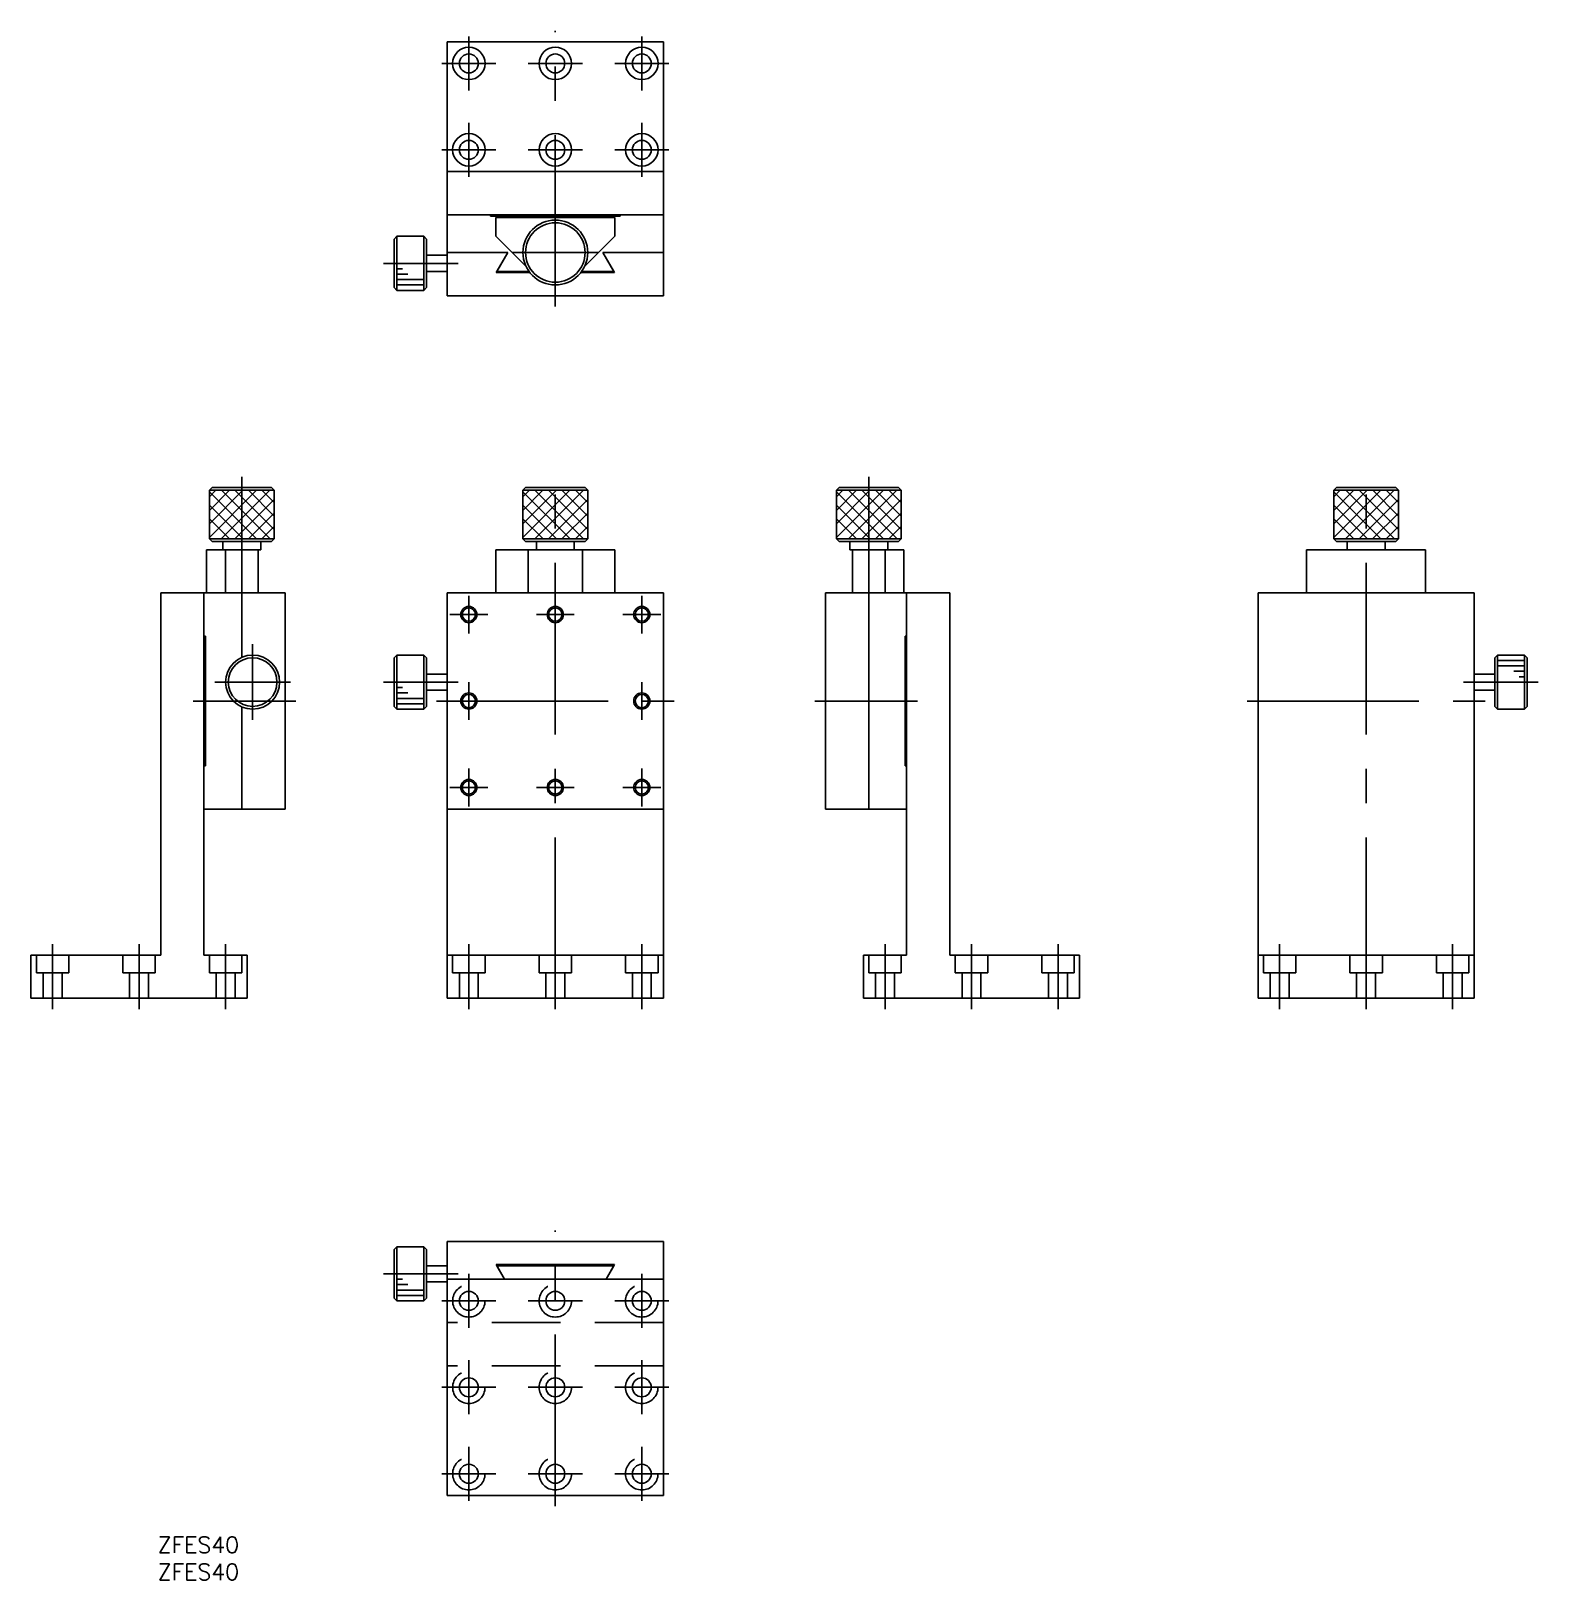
# Model space of a CAD drawing. Extents: x -97 to 182, y -36 to 251.
import ezdxf

# ---------------------------------------------------------------- set-up
doc = ezdxf.new("R2010")
doc.units = 0
doc.linetypes.add('CENTER', pattern=[50.8, 31.75, -6.35, 6.35, -6.35])
doc.linetypes.add('DASHED', pattern=[19.05, 12.7, -6.35])
doc.layers.get('0').update_dxf_attribs({"linetype": 'CONTINUOUS'})
doc.layers.add('CENTER', color=1, linetype='CENTER')
doc.styles.get("Standard").update_dxf_attribs({"font": 'txt.shx', "height": 3, "bigfont": 'bigfont.shx'})

msp = doc.modelspace()

# ---------------------------------------------------------------- linework, layer by layer
at = {"color": 7, "linetype": 'CONTINUOUS'}
for p, q in [((-20, 249), (-20, 202)), ((20, 249), (-20, 249)), ((20, 249), (20, 202)), ((20, 225), (-20, 225)), ((20, 217), (-20, 217)), ((-12, 216.7), (-12, 217)), ((-12, 216.7), (12, 216.7)), ((11, 216.5), (-11, 216.5)), ((-11, 216.5), (-11, 213)), ((11, 213), (11, 216.5)), ((12, 216.7), (12, 217)), ((-29.3, 213), (-29.8, 212.5)), ((-29.8, 203.5), (-29.8, 212.5)), ((-29.3, 213), (-29.3, 203)), ((-24.3, 213), (-29.3, 213)), ((-24.3, 203), (-24.3, 213)), ((-23.8, 212.5), (-24.3, 213)), ((-23.8, 212.5), (-23.8, 203.5)), ((-11, 213), (-5.41, 207.42)), ((5.41, 207.42), (11, 213)), ((-20, 209.5), (-23.8, 209.5)), ((-20, 210), (-8.81, 210)), ((-8.81, 210), (-10.95, 206.3)), ((-8.81, 210), (-10.84, 206.5)), ((10.83, 206.5), (8.81, 210)), ((8.81, 210), (20, 210)), ((10.95, 206.3), (8.81, 210)), ((-29.3, 207), (-28.3, 207)), ((-23.8, 206.5), (-20, 206.5)), ((-10.84, 206.5), (-4.87, 206.5)), ((-9.39, 209), (-9.39, 209)), ((4.87, 206.5), (10.83, 206.5)), ((9.39, 209), (9.39, 209)), ((-29.3, 206), (-27.3, 206)), ((-29.3, 205), (-24.3, 205)), ((-29.3, 204), (-24.3, 204)), ((-10.95, 206.3), (-4.72, 206.3)), ((4.72, 206.3), (10.95, 206.3)), ((-29.8, 203.5), (-29.3, 203)), ((-29.3, 203), (-24.3, 203)), ((-24.3, 203), (-23.8, 203.5)), ((20, 202), (-20, 202)), ((-63.5, 166.5), (-64, 166)), ((-63.5, 166.5), (-52.5, 166.5)), ((-52, 166), (-52.5, 166.5)), ((-5.5, 166.5), (-6, 166)), ((-5.5, 166.5), (5.5, 166.5)), ((6, 166), (5.5, 166.5)), ((52.5, 166.5), (52, 166)), ((52.5, 166.5), (63.5, 166.5)), ((64, 166), (63.5, 166.5)), ((144.5, 166.5), (144, 166)), ((144.5, 166.5), (155.5, 166.5)), ((156, 166), (155.5, 166.5)), ((-62.79, 166), (-64, 164.79)), ((-60.29, 166), (-64, 162.29)), ((-55.29, 166), (-64, 157.29)), ((-57.79, 166), (-64, 159.79)), ((-52, 166), (-64, 166)), ((-64, 166), (-64, 157)), ((-64, 165.73), (-55.26, 157)), ((-52.79, 166), (-61.79, 157)), ((-61.77, 166), (-52.76, 157)), ((-52, 164.29), (-59.29, 157)), ((-59.27, 166), (-52, 158.73)), ((-56.77, 166), (-52, 161.23)), ((-54.27, 166), (-52, 163.73)), ((-52, 157), (-52, 166)), ((-4.79, 166), (-6, 164.79)), ((-2.29, 166), (-6, 162.29)), ((2.71, 166), (-6, 157.29)), ((0.21, 166), (-6, 159.79)), ((6, 166), (-6, 166)), ((-6, 166), (-6, 157)), ((-6, 165.73), (2.74, 157)), ((5.21, 166), (-3.79, 157)), ((-3.77, 166), (5.24, 157)), ((6, 164.29), (-1.29, 157)), ((-1.27, 166), (6, 158.73)), ((1.23, 166), (6, 161.23)), ((3.73, 166), (6, 163.73)), ((6, 157), (6, 166)), ((53.21, 166), (52, 164.79)), ((55.71, 166), (52, 162.29)), ((60.71, 166), (52, 157.29)), ((58.21, 166), (52, 159.79)), ((64, 166), (52, 166)), ((52, 166), (52, 157)), ((52, 165.73), (60.74, 157)), ((63.21, 166), (54.21, 157)), ((54.23, 166), (63.24, 157)), ((64, 164.29), (56.71, 157)), ((56.73, 166), (64, 158.73)), ((59.23, 166), (64, 161.23)), ((61.73, 166), (64, 163.73)), ((64, 157), (64, 166)), ((145.21, 166), (144, 164.79)), ((147.71, 166), (144, 162.29)), ((152.71, 166), (144, 157.29)), ((150.21, 166), (144, 159.79)), ((156, 166), (144, 166)), ((144, 166), (144, 157)), ((144, 165.73), (152.74, 157)), ((155.21, 166), (146.21, 157)), ((146.23, 166), (155.24, 157)), ((156, 164.29), (148.71, 157)), ((148.73, 166), (156, 158.73)), ((151.23, 166), (156, 161.23)), ((153.73, 166), (156, 163.73)), ((156, 157), (156, 166)), ((-64, 163.23), (-57.76, 157)), ((-64, 160.73), (-60.26, 157)), ((-52, 161.79), (-56.79, 157)), ((-6, 163.23), (0.24, 157)), ((-6, 160.73), (-2.26, 157)), ((6, 161.79), (1.21, 157)), ((52, 163.23), (58.24, 157)), ((52, 160.73), (55.74, 157)), ((64, 161.79), (59.21, 157)), ((144, 163.23), (150.24, 157)), ((144, 160.73), (147.74, 157)), ((156, 161.79), (151.21, 157)), ((-52, 159.29), (-54.29, 157)), ((6, 159.29), (3.71, 157)), ((64, 159.29), (61.71, 157)), ((156, 159.29), (153.71, 157)), ((-64.5, 155), (-64.5, 147)), ((-64.5, 155), (-54.5, 155)), ((-64, 157), (-52, 157)), ((-64, 157), (-63.5, 156.5)), ((-52.5, 156.5), (-63.5, 156.5)), ((-61.5, 156.5), (-61.5, 155)), ((-61, 155), (-61, 147)), ((-55, 155), (-55, 147)), ((-54.5, 155), (-54.5, 156.5)), ((-52.5, 156.5), (-52, 157)), ((-11, 155), (-11, 147)), ((-11, 155), (11, 155)), ((-6, 157), (6, 157)), ((-6, 157), (-5.5, 156.5)), ((5.5, 156.5), (-5.5, 156.5)), ((-5, 155), (-5, 147)), ((-3.5, 156.5), (-3.5, 155)), ((3.5, 155), (3.5, 156.5)), ((5, 155), (5, 147)), ((5.5, 156.5), (6, 157)), ((11, 155), (11, 147)), ((52, 157), (64, 157)), ((52, 157), (52.5, 156.5)), ((63.5, 156.5), (52.5, 156.5)), ((54.5, 156.5), (54.5, 155)), ((54.5, 155), (64.5, 155)), ((55, 155), (55, 147)), ((61, 155), (61, 147)), ((61.5, 155), (61.5, 156.5)), ((63.5, 156.5), (64, 157)), ((64.5, 155), (64.5, 147)), ((139, 155), (161, 155)), ((139, 155), (139, 147)), ((144, 157), (156, 157)), ((144, 157), (144.5, 156.5)), ((155.5, 156.5), (144.5, 156.5)), ((146.5, 156.5), (146.5, 155)), ((153.5, 155), (153.5, 156.5)), ((155.5, 156.5), (156, 157)), ((161, 155), (161, 147)), ((-73, 80), (-73, 147)), ((-50, 147), (-73, 147)), ((-65, 147), (-65, 80)), ((-58, 135.08), (-58, 147)), ((-50, 107), (-50, 147)), ((20, 147), (-20, 147)), ((-20, 72), (-20, 147)), ((20, 147), (20, 72)), ((73, 147), (50, 147)), ((50, 107), (50, 147)), ((58, 107), (58, 147)), ((65, 147), (65, 80)), ((73, 80), (73, 147)), ((130, 72), (130, 147)), ((130, 147), (170, 147)), ((170, 72), (170, 147)), ((-64.7, 139), (-65, 139)), ((-64.7, 115), (-64.7, 139)), ((64.7, 139), (64.7, 115)), ((64.7, 139), (65, 139)), ((-29.3, 135.5), (-29.8, 135)), ((-29.8, 126), (-29.8, 135)), ((-29.3, 135.5), (-29.3, 125.5)), ((-24.3, 135.5), (-29.3, 135.5)), ((-24.3, 125.5), (-24.3, 135.5)), ((-23.8, 135), (-24.3, 135.5)), ((-23.8, 135), (-23.8, 126)), ((174.3, 135.5), (173.8, 135)), ((173.8, 126), (173.8, 135)), ((174.3, 135.5), (174.3, 125.5)), ((179.3, 135.5), (174.3, 135.5)), ((179.3, 125.5), (179.3, 135.5)), ((179.8, 135), (179.3, 135.5)), ((179.8, 135), (179.8, 126)), ((-20, 132), (-23.8, 132)), ((173.8, 132), (170, 132)), ((179.3, 134.5), (174.3, 134.5)), ((179.3, 133.5), (174.3, 133.5)), ((179.3, 132.5), (177.3, 132.5)), ((-29.3, 129.5), (-28.3, 129.5)), ((-23.8, 129), (-20, 129)), ((170, 129), (173.8, 129)), ((179.3, 131.5), (178.3, 131.5)), ((-29.3, 128.5), (-27.3, 128.5)), ((-29.3, 127.5), (-24.3, 127.5)), ((-29.3, 126.5), (-24.3, 126.5)), ((-58, 107), (-58, 125.92)), ((-29.8, 126), (-29.3, 125.5)), ((-29.3, 125.5), (-24.3, 125.5)), ((-24.3, 125.5), (-23.8, 126)), ((173.8, 126), (174.3, 125.5)), ((174.3, 125.5), (179.3, 125.5)), ((179.3, 125.5), (179.8, 126)), ((-64.7, 115), (-65, 115)), ((64.7, 115), (65, 115)), ((-50, 107), (-65, 107)), ((20, 107), (-20, 107)), ((50, 107), (65, 107)), ((-97, 72), (-97, 80)), ((-97, 80), (-73, 80)), ((-65, 80), (-57, 80)), ((-57, 80), (-57, 72)), ((20, 80), (-20, 80)), ((57, 80), (57, 72)), ((65, 80), (57, 80)), ((97, 80), (73, 80)), ((97, 72), (97, 80)), ((130, 80), (170, 80)), ((-57, 72), (-97, 72)), ((20, 72), (-20, 72)), ((57, 72), (97, 72)), ((130, 72), (170, 72)), ((-29.3, 26), (-29.8, 25.5)), ((-29.3, 26), (-29.3, 16)), ((-24.3, 26), (-29.3, 26)), ((-24.3, 16), (-24.3, 26)), ((-23.8, 25.5), (-24.3, 26)), ((-20, 27), (-20, -20)), ((20, 27), (-20, 27)), ((20, 27), (20, -20)), ((-29.8, 16.5), (-29.8, 25.5)), ((-23.8, 25.5), (-23.8, 16.5)), ((-20, 22.5), (-23.8, 22.5)), ((-9.39, 20), (-10.95, 22.7)), ((-10.95, 22.7), (10.95, 22.7)), ((-10.84, 22.5), (10.83, 22.5)), ((-9.39, 20), (-10.84, 22.5)), ((10.95, 22.7), (9.39, 20)), ((10.83, 22.5), (9.39, 20)), ((-29.3, 20), (-28.3, 20)), ((-29.3, 19), (-27.3, 19)), ((-29.3, 18), (-24.3, 18)), ((-23.8, 19.5), (-20, 19.5)), ((20, 20), (-20, 20)), ((-29.8, 16.5), (-29.3, 16)), ((-29.3, 17), (-24.3, 17)), ((-29.3, 16), (-24.3, 16)), ((-24.3, 16), (-23.8, 16.5)), ((20, -20), (-20, -20))]:
    msp.add_line(p, q, dxfattribs=at)
at = {"color": 3, "linetype": 'DASHED'}
for p, q in [((-96, 80), (-96, 76.7)), ((-90, 80), (-90, 76.7)), ((-80, 80), (-80, 76.7)), ((-74, 80), (-74, 76.7)), ((-64, 80), (-64, 76.7)), ((-58, 80), (-58, 76.7)), ((-19, 80), (-19, 76.7)), ((-13, 80), (-13, 76.7)), ((-3, 80), (-3, 76.7)), ((3, 80), (3, 76.7)), ((13, 80), (13, 76.7)), ((19, 80), (19, 76.7)), ((58, 80), (58, 76.7)), ((64, 80), (64, 76.7)), ((74, 80), (74, 76.7)), ((80, 80), (80, 76.7)), ((90, 80), (90, 76.7)), ((96, 80), (96, 76.7)), ((131, 80), (131, 76.7)), ((137, 80), (137, 76.7)), ((147, 80), (147, 76.7)), ((153, 80), (153, 76.7)), ((163, 80), (163, 76.7)), ((169, 80), (169, 76.7)), ((-96, 76.7), (-90, 76.7)), ((-94.75, 72), (-94.75, 76.7)), ((-91.25, 72), (-91.25, 76.7)), ((-80, 76.7), (-74, 76.7)), ((-78.75, 72), (-78.75, 76.7)), ((-75.25, 72), (-75.25, 76.7)), ((-64, 76.7), (-58, 76.7)), ((-62.75, 72), (-62.75, 76.7)), ((-59.25, 72), (-59.25, 76.7)), ((-13, 76.7), (-19, 76.7)), ((-17.75, 72), (-17.75, 76.7)), ((-14.25, 72), (-14.25, 76.7)), ((3, 76.7), (-3, 76.7)), ((-1.75, 72), (-1.75, 76.7)), ((1.75, 72), (1.75, 76.7)), ((19, 76.7), (13, 76.7)), ((14.25, 72), (14.25, 76.7)), ((17.75, 72), (17.75, 76.7)), ((64, 76.7), (58, 76.7)), ((59.25, 72), (59.25, 76.7)), ((62.75, 72), (62.75, 76.7)), ((80, 76.7), (74, 76.7)), ((75.25, 72), (75.25, 76.7)), ((78.75, 72), (78.75, 76.7)), ((96, 76.7), (90, 76.7)), ((91.25, 72), (91.25, 76.7)), ((94.75, 72), (94.75, 76.7)), ((137, 76.7), (131, 76.7)), ((132.25, 72), (132.25, 76.7)), ((135.75, 72), (135.75, 76.7)), ((153, 76.7), (147, 76.7)), ((148.25, 72), (148.25, 76.7)), ((151.75, 72), (151.75, 76.7)), ((169, 76.7), (163, 76.7)), ((164.25, 72), (164.25, 76.7)), ((167.75, 72), (167.75, 76.7)), ((20, 12), (-20, 12)), ((20, 4), (-20, 4))]:
    msp.add_line(p, q, dxfattribs=at)
at = {"color": 7, "linetype": 'CONTINUOUS'}
for centre, radius in [((-16, 245), 3), ((-16, 245), 1.75), ((0, 245), 3), ((0, 245), 1.75), ((16, 245), 3), ((16, 245), 1.75), ((-16, 229), 3), ((-16, 229), 1.75), ((0, 229), 3), ((0, 229), 1.75), ((16, 229), 3), ((16, 229), 1.75), ((0, 210), 6), ((0, 210), 5.5), ((-16, 143), 1.23), ((0, 143), 1.23), ((16, 143), 1.23), ((-56, 130.5), 5), ((-56, 130.5), 4.5), ((-16, 127), 1.23), ((16, 127), 1.23), ((-16, 111), 1.23), ((0, 111), 1.23), ((16, 111), 1.23), ((-16, 16), 1.75), ((0, 16), 1.75), ((16, 16), 1.75), ((-16, 0), 1.75), ((0, 0), 1.75), ((16, 0), 1.75), ((-16, -16), 1.75), ((0, -16), 1.75), ((16, -16), 1.75)]:
    msp.add_circle(centre, radius, dxfattribs=at)
at = {"color": 3, "linetype": 'CONTINUOUS'}
for centre in [(-16, 143), (0, 143), (16, 143), (-16, 127), (16, 127), (-16, 111), (0, 111), (16, 111)]:
    msp.add_circle(centre, 1.5, dxfattribs=at)
at = {"color": 3, "linetype": 'DASHED'}
for centre in [(-16, 16), (0, 16), (16, 16), (-16, 0), (0, 0), (16, 0), (-16, -16), (0, -16), (16, -16)]:
    msp.add_circle(centre, 3, dxfattribs=at)
at = {"color": 7, "linetype": 'CONTINUOUS'}
for radius, start, end in [(6, 141.9269, 144.3147), (5.5, 137.7221, 140.4788), (5.5, 39.5212, 42.2779), (6, 35.6853, 38.0731)]:
    msp.add_arc((0, 19), radius, start, end, dxfattribs=at)
at = {"layer": 'CENTER', "color": 1, "linetype": 'CENTER'}
for p, q in [((-16, 240), (-16, 250)), ((0, 200), (0, 251)), ((16, 240), (16, 250)), ((-21, 245), (-11, 245)), ((-5, 245), (5, 245)), ((11, 245), (21, 245)), ((-16, 224), (-16, 234)), ((16, 224), (16, 234)), ((-21, 229), (-11, 229)), ((-5, 229), (5, 229)), ((11, 229), (21, 229)), ((-8, 210), (8, 210)), ((-18, 208), (-31.8, 208)), ((-58, 145), (-58, 168.5)), ((0, 70), (0, 168.5)), ((58, 145), (58, 168.5)), ((150, 70), (150, 168.5)), ((-16, 146.5), (-16, 139.5)), ((16, 146.5), (16, 139.5)), ((-19.5, 143), (-12.5, 143)), ((-3.5, 143), (3.5, 143)), ((12.5, 143), (19.5, 143)), ((-56, 123.5), (-56, 137.5)), ((-63, 130.5), (-49, 130.5)), ((-18, 130.5), (-31.8, 130.5)), ((-16, 130.5), (-16, 123.5)), ((16, 130.5), (16, 123.5)), ((168, 130.5), (181.8, 130.5)), ((-48, 127), (-67, 127)), ((-22, 127), (22, 127)), ((67, 127), (48, 127)), ((128, 127), (172, 127)), ((-16, 114.5), (-16, 107.5)), ((16, 114.5), (16, 107.5)), ((-19.5, 111), (-12.5, 111)), ((-3.5, 111), (3.5, 111)), ((12.5, 111), (19.5, 111)), ((-93, 70), (-93, 82)), ((-77, 70), (-77, 82)), ((-61, 70), (-61, 82)), ((-16, 70), (-16, 82)), ((16, 70), (16, 82)), ((61, 70), (61, 82)), ((77, 70), (77, 82)), ((93, 70), (93, 82)), ((134, 70), (134, 82)), ((166, 70), (166, 82)), ((0, -22), (0, 29)), ((-18, 21), (-31.8, 21)), ((-16, 11), (-16, 21)), ((16, 11), (16, 21)), ((-21, 16), (-11, 16)), ((-5, 16), (5, 16)), ((11, 16), (21, 16)), ((-16, -5), (-16, 5)), ((16, -5), (16, 5)), ((-21, 0), (-11, 0)), ((-5, 0), (5, 0)), ((11, 0), (21, 0)), ((-16, -21), (-16, -11)), ((16, -21), (16, -11)), ((-21, -16), (-11, -16)), ((-5, -16), (5, -16)), ((11, -16), (21, -16))]:
    msp.add_line(p, q, dxfattribs=at)

# ---------------------------------------------------------------- texts
at = {"color": 7, "linetype": 'CONTINUOUS'}
for p in [(-73.54, -30.66), (-73.54, -35.66)]:
    msp.add_text('ZFES40', height=3, dxfattribs=at).set_placement(p)

doc.saveas('drawing.dxf')
